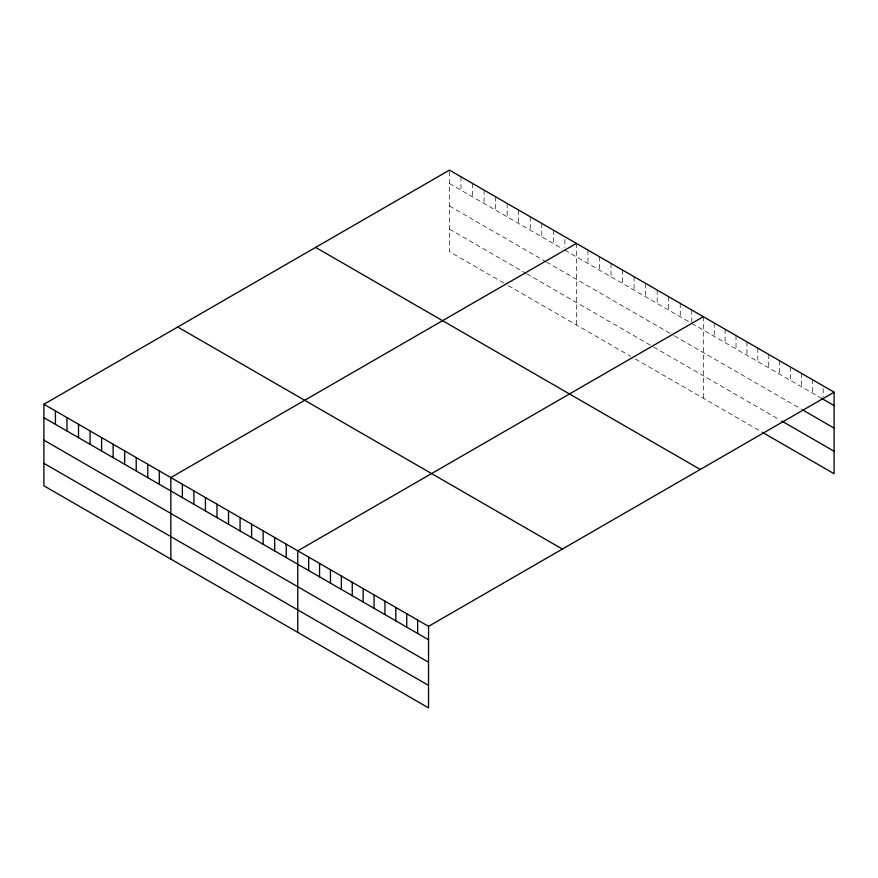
<?xml version="1.0" encoding="UTF-8"?>
<svg xmlns="http://www.w3.org/2000/svg" width="878" height="878" viewBox="0 0 878 878"><rect width="100%" height="100%" fill="white"/><g stroke="black" fill="none" stroke-linecap="round" stroke-linejoin="round"><path stroke-width="0.66" stroke-dasharray="4.39 3.29" d="M449.459 183.524L562.546 248.814M564.85 250.142L690.624 322.764M691.787 323.433L819.931 397.416M449.459 206.012L545.238 261.304M546.39 261.973L673.316 335.253M674.48 335.923L801.405 409.203M449.459 229.18L525.615 273.146M526.767 273.815L652.552 346.426M653.704 347.095L779.609 419.783M503.698 282.968L449.459 251.657L449.459 170.123M508.307 285.635L630.624 356.259M635.244 358.915L761.083 431.57M823.202 388.581L823.202 396.626M812.304 379.614L812.304 393.015M801.405 373.315L801.405 386.715M790.507 367.026L790.507 380.426M779.609 360.737L779.609 374.138M768.711 354.438L768.711 367.838M757.813 348.149L757.813 361.549M746.915 341.86L746.915 355.261M736.016 335.561L736.016 348.972M725.118 329.272L725.118 342.672M714.22 322.983L714.22 336.384M703.322 316.695L703.322 398.228M691.787 310.022L691.787 322.094M680.241 303.36L680.241 316.771M668.707 296.698L668.707 310.11M657.161 290.036L657.161 303.448M645.626 283.374L645.626 296.786M634.092 276.713L634.092 290.124M622.546 270.051L622.546 283.451M611.011 263.389L611.011 276.789M599.465 256.727L599.465 270.128M587.931 250.065L587.931 263.466M576.396 243.404L576.396 324.948M564.85 239.42L564.85 247.464M553.316 230.08L553.316 243.48M541.77 223.418L541.77 236.819M530.235 216.756L530.235 230.157M518.689 210.094L518.689 223.495M507.155 203.433L507.155 216.833M495.62 196.771L495.62 210.171M484.074 190.109L484.074 203.509M472.54 183.447L472.54 196.848M460.994 176.785L460.994 190.186"/><path stroke-width="1.32" d="M43.9 404.275L428.541 626.343L428.541 707.877L43.9 485.808L43.9 404.275L449.459 170.123L834.1 392.192L834.1 473.725L762.17 432.206M576.396 243.404L170.837 477.555L170.837 559.088M703.322 316.695L297.763 550.835L297.763 632.369M428.541 626.343L834.1 392.192M821.018 398.041L834.1 405.592M802.492 409.828L834.1 428.08M781.793 421.045L834.1 451.248M315.63 247.387L700.271 469.467M177.729 327L562.37 549.068M43.9 417.676L428.541 639.744M43.9 440.152L428.541 662.231M43.9 463.321L428.541 685.389M417.643 620.044L417.643 633.455M406.744 613.755L406.744 627.155M395.846 607.466L395.846 620.867M384.948 601.178L384.948 614.578M374.05 594.878L374.05 608.278M363.152 588.589L363.152 601.99M352.254 582.301L352.254 595.701M341.355 576.001L341.355 589.412M330.457 569.712L330.457 583.113M319.559 563.424L319.559 576.824M308.661 557.124L308.661 570.535M286.228 544.173L286.228 557.574M274.682 537.512L274.682 550.912M263.148 530.85L263.148 544.25M251.602 524.188L251.602 537.588M240.067 517.526L240.067 530.927M228.532 510.864L228.532 524.265M216.987 504.202L216.987 517.603M205.452 497.541L205.452 510.941M193.906 490.879L193.906 504.279M182.372 484.217L182.372 497.617M159.291 470.893L159.291 484.294M147.756 464.232L147.756 477.632M136.211 457.57L136.211 470.97M124.676 450.908L124.676 464.308M113.13 444.246L113.13 457.647M101.596 437.584L101.596 450.985M90.061 430.922L90.061 444.323M78.515 424.261L78.515 437.661M66.98 417.599L66.98 430.999M55.435 410.937L55.435 424.337"/></g></svg>
